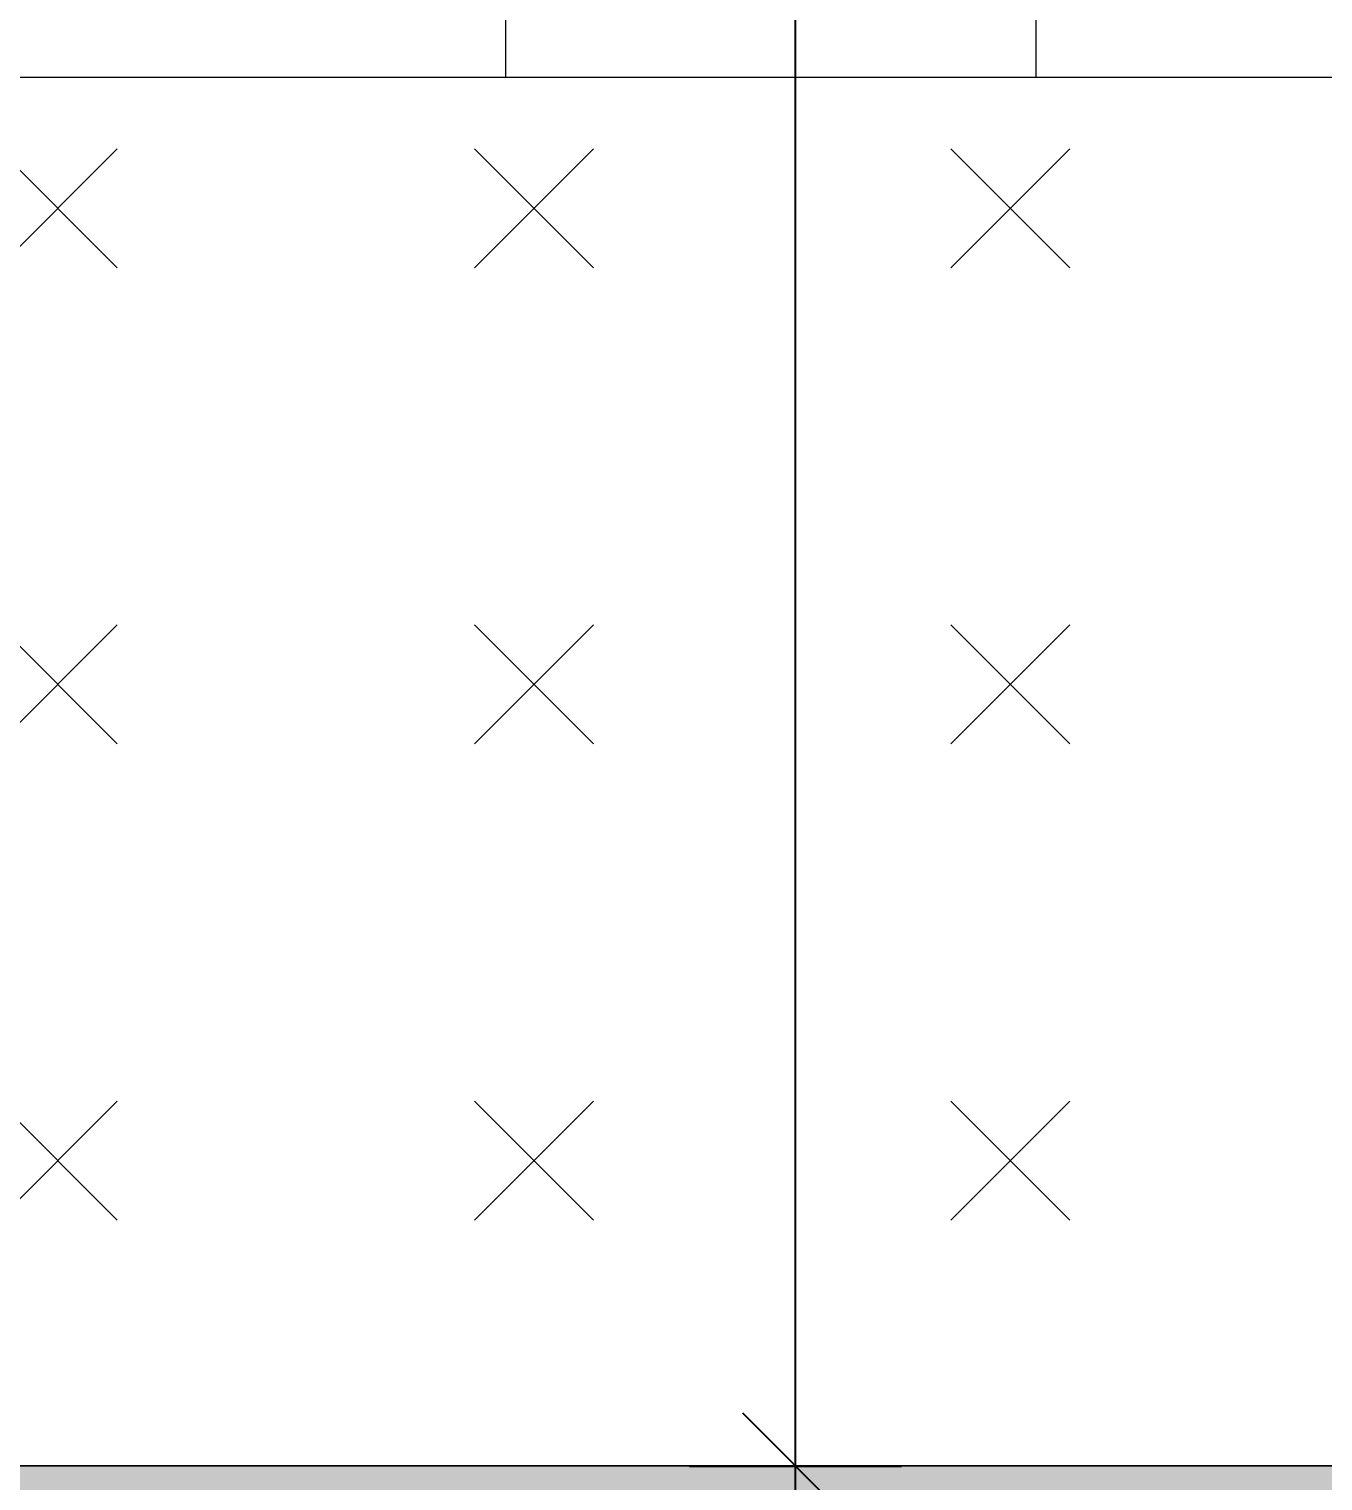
# Model space of a CAD drawing. Header units: millimetres. Extents: x 6676 to 14342, y 3639 to 5293.
# Drawn here: x 7004.26 to 7016.46, y 5113.22 to 5126.91 of the extents above; entities that cross this region are included whole.
import ezdxf

# ---------------------------------------------------------------- set-up
doc = ezdxf.new("R2010")
doc.units = ezdxf.units.MM
doc.layers.get('DEFPOINTS').update_dxf_attribs({"color": 254})
doc.layers.add('1 - bed panels', color=170, linetype='Continuous', lineweight=9)
doc.layers.add('1 - plaster', color=1, linetype='Continuous', lineweight=9)
doc.layers.add('A-dim-work', color=8, linetype='Continuous')
doc.styles.add('hebtovna', font='hebtovna', dxfattribs={"width": 0.7})
doc.dimstyles.new('Copy of gl-D10', dxfattribs={"dimtxt": 2, "dimasz": 1, "dimexe": 1, "dimexo": 1, "dimgap": 1, "dimtad": 0, "dimdec": 1, "dimzin": 0, "dimdsep": 46, "dimtxsty": 'hebtovna', "dimblk": 'OBLIQUE', "dimblk1": 'OBLIQUE', "dimblk2": 'OBLIQUE', "dimcen": 0, "dimdle": 0.5, "dimclrd": 256, "dimclre": 256, "dimclrt": 256, "dimadec": 0, "dimazin": 0, "dimtfac": 0.05, "dimtdec": 1, "dimtix": 1, "dimtmove": 2, "dimatfit": 0, "dimfxl": 1, "dimfxlon": 1, "dimtvp": 0.75, "dimtolj": 1, "dimtzin": 0, "dimarcsym": 0})

# ---------------------------------------------------------------- blocks, each defined once
blk = doc.blocks.new('bed panel')
at = {"layer": '1 - bed panels', "true_color": 0xc2c2c2}
h = blk.add_hatch(dxfattribs=at)
h.set_pattern_fill('LINE', color=9, scale=1.575, angle=-90)
h.set_pattern_definition([(270, (-6928.7526, -5114.3626), (5.000625, -2e-15), [])])
edge = h.paths.add_edge_path()
edge.add_line((1.199, 0), (6.09, 0))
edge.add_line((6.09, 0), (6.09, 10.664))
edge.add_line((6.09, 10.664), (8.499, 13.096))
edge.add_line((8.499, 13.096), (29.73, 13.096))
edge.add_line((29.73, 13.096), (27.73, 15.096))
edge.add_line((27.73, 15.096), (27.739, 20.453))
edge.add_line((27.739, 20.453), (29.73, 23.096))
edge.add_line((29.73, 23.096), (75.185, 23.096))
edge.add_line((75.185, 23.096), (77.185, 21.096))
edge.add_line((77.185, 21.096), (77.185, 15.096))
edge.add_line((77.185, 15.096), (75.185, 13.096))
edge.add_line((75.185, 13.096), (95.687, 13.096))
edge.add_line((95.687, 13.096), (97.687, 11.096))
edge.add_line((97.687, 11.096), (97.687, 0))
edge.add_line((97.687, 0), (102.004, 0))
edge.add_line((102.004, 0), (102.004, 101.798))
edge.add_line((102.004, 101.798), (1.2, 101.799))
edge.add_line((1.2, 101.799), (1.341, 0.002))
h = blk.add_hatch(dxfattribs=at)
h.set_pattern_fill('CROSS', color=9, scale=0.5, angle=135)
h.set_pattern_definition([(135, (-331.6467, -1430.928), (-4.490128, 4e-16), [1.5875, -4.7625]), (225, (-331.6467, -1429.8054), (-4e-16, -4.490128), [1.5875, -4.7625])])
edge = h.paths.add_edge_path()
edge.add_line((97.687, -0.001), (97.687, 11.096))
edge.add_arc((95.687, 11.096), 2, 0, 90)
edge.add_line((95.687, 13.096), (8.499, 13.096))
edge.add_arc((8.291, 10.893), 2.213, 84.6061, 185.9412)
edge.add_line((6.09, 10.664), (6.09, -0.001))
edge.add_line((6.09, -0.001), (97.687, -0.001))
edge = h.paths.add_edge_path()
edge.add_line((29.73, 23.096), (75.185, 23.096))
edge.add_arc((75.185, 21.096), 2, 0, 90, ccw=False)
edge.add_line((77.185, 21.096), (77.185, 15.096))
edge.add_arc((75.185, 15.096), 2, -90, 0, ccw=False)
edge.add_line((75.185, 13.096), (29.73, 13.096))
edge.add_arc((29.73, 15.096), 2, 180, 270, ccw=False)
edge.add_line((27.73, 15.096), (27.739, 20.453))
edge.add_arc((30.737, 20.265), 3.004, 109.5912, 176.4134, ccw=False)
at = {"layer": '1 - bed panels', "color": 9, "true_color": 0xc2c2c2}
blk.add_lwpolyline([(97.687, -0.001), (97.687, 11.096, 0.414214), (95.687, 13.096), (8.499, 13.096, 0.473419), (6.09, 10.664), (6.09, -0.001)], format="xyb", close=True, dxfattribs=at)
blk = doc.blocks.new('_Oblique')
at = {"color": 0, "linetype": 'ByBlock', "lineweight": -2}
blk.add_line((-0.5, -0.5), (0.5, 0.5), dxfattribs=at)
blk = doc.blocks.new('*D235')
at = {"layer": 'A-dim-work', "color": 6, "lineweight": -2, "transparency": 16777216}
for p, q in [((7011.491, 5112.862), (7011.491, 5158.909)), ((7010.491, 5158.409), (7012.491, 5158.409)), ((7010.491, 5113.362), (7012.491, 5113.362))]:
    blk.add_line(p, q, dxfattribs=at)
at = {"layer": 'DEFPOINTS', "color": 0, "transparency": 16777216}
for p in [(6999.93, 5158.409), (7011.491, 5158.409), (6996.482, 5113.362)]:
    blk.add_point(p, dxfattribs=at)
at = {"layer": 'A-dim-work', "color": 6, "lineweight": -2, "transparency": 16777216}
for p, rotation in [((7011.491, 5158.409), 90), ((7011.491, 5113.362), 270)]:
    blk.add_blockref('_Oblique', p, dxfattribs=dict(at, rotation=rotation))
at = {"layer": 'A-dim-work', "color": 6, "transparency": 16777216, "insert": (7009.166, 5135.886), "char_height": 3, "attachment_point": 5, "rotation": 90, "style": 'hebtovna'}
blk.add_mtext('\\A1;45.0', dxfattribs=at)

msp = doc.modelspace()

# ---------------------------------------------------------------- hatches: boundary and pattern name
at = {"layer": '1 - plaster', "true_color": 0xe0a352}
msp.add_hatch(color=33, dxfattribs=at).paths.add_polyline_path([(6983.967, 5111.562), (7095.969, 5111.563), (7095.969, 5113.363), (6983.967, 5113.362)])

# ---------------------------------------------------------------- linework, layer by layer
at = {"layer": '1 - plaster'}
msp.add_lwpolyline([(6983.967, 5111.563), (7095.969, 5111.563), (7095.969, 5113.363), (6983.967, 5113.363)], close=True, dxfattribs=at)

# ---------------------------------------------------------------- block references
at = {"layer": 'A-dim-work', "xscale": -1}
msp.add_blockref('bed panel', (7094.169, 5113.363), dxfattribs=at)

# ---------------------------------------------------------------- dimensions: what is measured, and where the dimension line sits
at = {"layer": 'A-dim-work'}
dim = msp.add_linear_dim(base=(7011.491, 5158.409), p1=(6996.482, 5113.362), p2=(6999.93, 5158.409), angle=90, dimstyle='Copy of gl-D10', override={"dimtxt": 3, "dimclrd": 6, "dimclre": 6, "dimclrt": 6}, dxfattribs=at)
dim.commit()
dim.dimension.update_dxf_attribs({"geometry": '*D235', "text_midpoint": (7009.166, 5135.886)})

doc.saveas('drawing.dxf')
